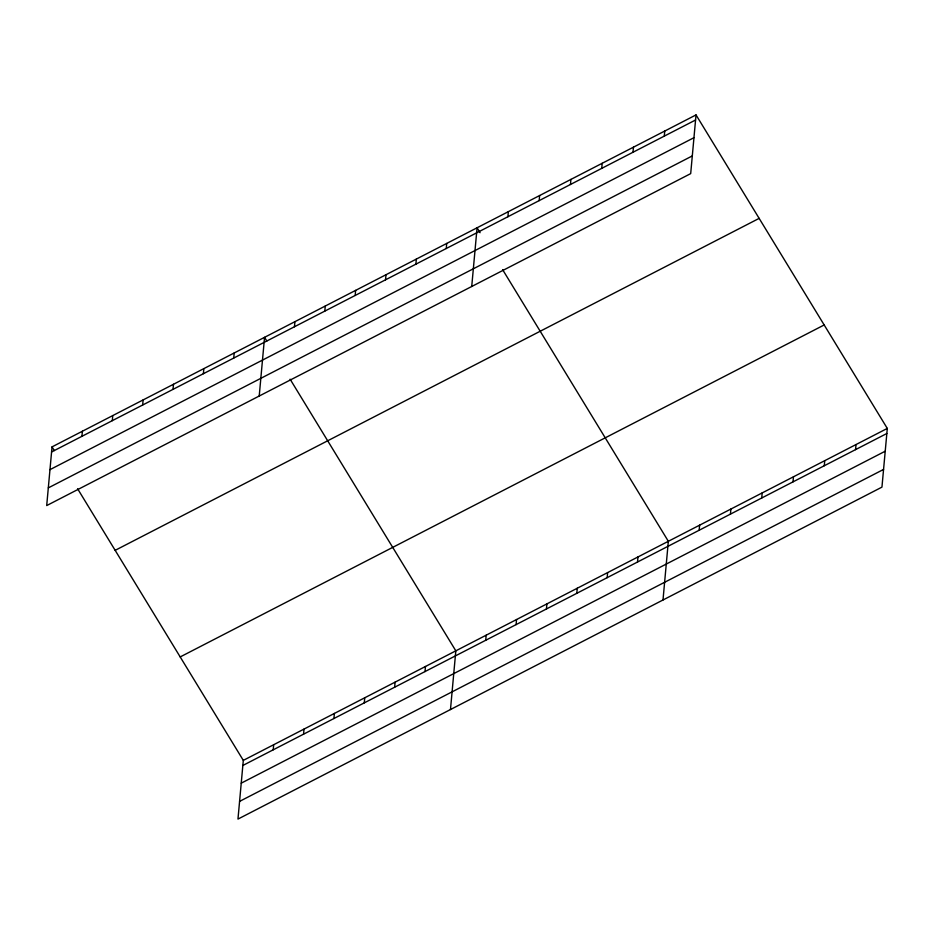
<?xml version="1.0" encoding="UTF-8"?>
<svg xmlns="http://www.w3.org/2000/svg" width="934" height="934" viewBox="0 0 934 934"><rect width="100%" height="100%" fill="white"/><g stroke="black" fill="none" stroke-linecap="round" stroke-linejoin="round"><path stroke-width="1.4" d="M52.047 446.872L46.7 505.574L690.693 173.619L696.028 114.917L52.047 446.872L54.3 450.573M81.935 436.306L82.402 431.228M112.302 420.662L112.757 415.572M142.657 405.006L143.124 399.927M173.023 389.361L173.479 384.271M203.378 373.717L203.845 368.626M233.733 358.061L234.2 352.97M259.22 396.028L264.555 337.326L266.809 341.027M77.592 488.751L243.307 760.381L237.972 819.083L881.953 487.128L887.3 428.426L696.028 114.917M294.455 326.76L294.922 321.681M273.207 749.815L273.674 744.737M324.81 311.115L325.277 306.025M303.562 734.171L304.029 729.08M355.177 295.459L355.632 290.381M333.928 718.515L334.384 713.436M385.532 279.815L385.999 274.724M364.283 702.87L364.75 697.78M415.899 264.159L416.354 259.08M394.65 687.226L395.105 682.135M446.254 248.514L446.721 243.424M425.005 671.569L425.472 666.491M471.728 286.481L477.076 227.779L480.076 232.706M450.48 709.536L455.827 650.835L290.112 379.204M507.898 216.746L508.353 211.656M485.727 640.269L486.182 635.19M539.175 200.623L539.63 195.533M516.082 624.624L516.549 619.534M570.452 184.488L570.919 179.41M546.448 608.968L546.904 603.889M601.729 168.365L602.196 163.287M576.803 593.323L577.27 588.233M633.007 152.242L633.474 147.163M607.158 577.679L607.625 572.589M664.296 136.119L664.751 131.04M637.525 562.023L637.98 556.944M663 599.99L668.347 541.288L502.62 269.657M699.157 530.255L699.624 525.165M730.435 514.132L730.902 509.042M761.724 498.009L762.179 492.918M793.001 481.874L793.456 476.795M824.278 465.751L824.745 460.672M855.556 449.628L856.023 444.549M51.58 451.963L695.573 119.996M49.969 469.65L693.962 137.695M48.311 487.887L692.304 155.92M115.162 550.336L759.155 218.369M180.192 656.929L824.185 324.962M243.307 760.381L887.3 428.426M242.852 765.471L886.833 433.504M241.241 783.159L885.222 451.204M239.583 801.395L883.564 469.428"/></g></svg>
